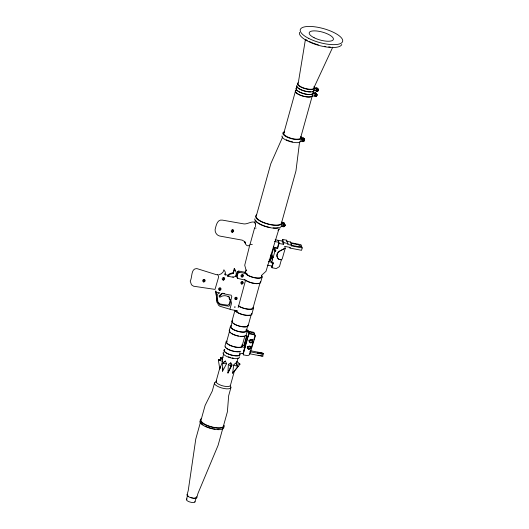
<?xml version="1.0" encoding="UTF-8"?>
<svg xmlns="http://www.w3.org/2000/svg" width="529" height="529" viewBox="0 0 529 529"><rect width="100%" height="100%" fill="white"/><g stroke="black" fill="none" stroke-linecap="round" stroke-linejoin="round"><path stroke-width="0.79" d="M222.603 371.232L222.656 363.522L223.536 362.22L225.427 361.056L226.531 363.734L222.603 371.232L222.94 367.953M222.57 361.413L222.597 358.695L218.351 359.938L219.766 368.872L222.57 361.413L218.351 359.938L220.553 359.965M204.029 279.709L203.883 280.873A2.281 0.509 -79.1 0 1 203.804 281.144C202.766 283.081 204.988 277.751 204.339 280.959A2.281 0.509 -79.1 0 1 204.26 281.23L203.982 281.818L203.447 281.765M219.905 288.08L219.747 289.27A2.281 0.509 -79.1 0 1 219.674 289.515C218.636 291.439 220.877 286.123 220.203 289.356A2.281 0.509 -79.1 0 1 220.137 289.608L219.852 290.19L219.323 290.143M223.536 277.818L223.39 278.975A2.281 0.509 -79.1 0 1 223.311 279.252C222.266 281.177 224.514 275.86 223.84 279.087A2.281 0.509 -79.1 0 1 223.767 279.338L223.489 279.927L222.954 279.874M232.482 229.989L233.005 230.082L232.859 231.246A2.281 0.509 -79.1 0 1 232.78 231.517C231.583 233.811 232.879 228.263 232.396 231.16A2.281 0.509 -79.1 0 1 232.324 231.431L231.966 232.052M236 297.43L236.523 297.523L236.37 298.68A2.281 0.509 -79.1 0 1 236.291 298.958C236.165 299.844 235.141 299.645 235.835 298.865A2.281 0.509 -79.1 0 0 235.908 298.62L236.066 297.43L235.676 298.806M242.103 281.785L242.626 281.878L242.467 283.068A2.281 0.509 -79.1 0 1 242.394 283.319C241.191 285.6 242.507 280.053 242.011 282.975A2.281 0.509 -79.1 0 1 241.938 283.227L241.581 283.855M242.256 274.769L242.771 274.868L242.619 276.052A2.281 0.509 -79.1 0 1 242.547 276.303C241.343 278.585 242.659 273.037 242.156 275.966A2.281 0.509 -79.1 0 1 242.09 276.211L241.806 276.799M283.894 224.316L283.742 225.48A2.281 0.509 -79.1 0 1 283.67 225.751C282.625 227.695 284.853 222.359 284.199 225.566A2.281 0.509 -79.1 0 1 284.126 225.843L283.769 226.465L283.253 226.359M303.19 139.147L303.712 139.239L303.567 140.403A2.281 0.509 -79.1 0 1 303.487 140.674C302.238 142.962 303.606 137.421 303.104 140.317A2.281 0.509 -79.1 0 1 303.031 140.588L302.674 141.217M315.912 94.142L315.76 95.306A2.281 0.509 -79.1 0 1 315.681 95.577C314.649 97.369 316.897 92.225 316.216 95.392A2.281 0.509 -79.1 0 1 316.144 95.67L315.859 96.252L315.33 96.205M317.241 89.07L317.089 90.234A2.281 0.509 -79.1 0 1 317.016 90.505C315.965 92.436 318.233 87.106 317.552 90.32A2.281 0.509 -79.1 0 1 317.473 90.591L317.188 91.18L316.659 91.133M227.953 373.018L228.356 364.342L230.776 362.841L232.046 365.056L227.953 373.018L230.783 366.233L230.776 362.841M254.628 227.933L256.109 228.105M232.687 373.176L233.659 365.116L235.511 363.006L237.971 366.485L232.687 373.176L233.216 371.748M298.356 82.471L305.418 39.477M299.599 141.805L295.962 170.913L281.421 223.284M240.007 364.124L236.337 364.078L236.847 361.452L240.007 364.124L234.023 371.629M234.711 306.8L234.691 306.873A2.281 0.509 -79.1 0 1 234.612 307.144L234.585 307.23M235.167 306.886L235.147 306.959A2.281 0.509 -79.1 0 1 235.074 307.23L235.041 307.316M227.721 276.217L233.157 277.262L235.974 276.231L236.284 272.488L234.254 268.587L233.163 272.719L233.401 273.341L230.241 274.201L227.721 276.217L227.483 275.596L228.627 274.465L230.003 273.579L233.163 272.719M249.933 244.405L244.729 265.227L246.223 270.683L246.183 269.929L245.542 272.256A8.398 2.764 15.5 0 0 245.575 273.01M219.766 368.872L220.335 366.65M233.401 273.341L234.492 269.208L234.254 268.587M217.148 302.614L215.772 290.943L217.161 302.29L218.517 305.18L219.799 306.225L229.897 309.22L231.596 303.104L230.737 300.69L229.189 298.482L229.52 297.278A7.261 6.659 -20.9 0 0 228.039 296.068M229.427 299.103L229.758 297.9A7.261 6.659 -20.9 0 0 222.491 295.982L220.064 297.146L219.264 297.027L220.342 295.625A8.775 8.054 -20.9 0 0 222.471 293.132M237.091 273.638L237.7 271.456L238.513 271.608L238.982 272.832L238.162 272.673L237.7 271.456M230.373 299.725L229.143 304.149L227.82 305.2L220.249 304.036L217.902 302.119M238.162 272.673L236.952 277.044L237.766 277.203L237.455 278.333L245.575 280.225L238.182 307.587M238.513 271.608L238.672 271.033L245.906 272.435M230.737 300.69L231.808 296.491L230.928 294.964M230.836 300.948L229.606 305.372L228.872 306.251L219.793 304.777L217.941 302.443L217.227 295.718L217.869 293.813L219.78 292.848M238.982 272.832L238.672 271.033M200.478 422.109L195.79 438.997L188.225 490.634L187.041 494.893M254.634 227.82L250.098 244.167L252.307 244.596M283.795 133.196L295.519 90.942A8.729 2.87 15.5 0 1 296.055 90.327M214.523 382.983L212.274 391.063L205.107 405.432L201.099 419.874A11.592 3.815 15.5 0 0 210.959 426.658A11.592 3.815 15.5 0 0 223.383 426.242L227.391 411.807L228.66 395.752L230.909 387.664M226.181 341.688L224.984 346.006A8.477 2.79 15.5 0 0 231.147 350.641A8.477 2.79 15.5 0 0 240.768 351.269M229.242 330.678L230.439 326.36M231.96 321.176L234.988 310.278M226.617 341.813L229.454 331.584M230.869 326.486L232.317 321.282A8.034 2.645 15.5 0 0 232.905 322.822M216.077 381.409L219.819 367.919M222.233 359.217L223.714 353.875M186.42 499.495L187.445 495.799M194.95 501.935L196.18 497.505A4.437 1.461 15.5 0 1 195.909 497.815M196.788 497.677L197.972 493.418L218.074 445.372L222.762 428.477M234.572 370.426L230.393 385.502A7.446 2.453 15.5 0 1 221.479 385.482A7.446 2.453 15.5 0 1 216.533 380.88M236.337 364.078L238.03 357.968M242.057 346.231L244.894 336.001M246.309 330.896L247.757 325.692A8.034 2.645 15.5 0 1 247.261 326.267M248.108 325.791L251.348 314.12M253.047 307.99L260.169 282.334M300.578 137.99L312.646 94.506M251.817 314.252L253.517 308.123M260.618 282.466L262.139 277.004M245.701 331.2L247.109 331.703L245.912 336.014L247.956 336.411L248.597 334.083L249.364 333.574L248.604 331.584M312.54 95.809L313.228 93.335L316.256 93.924L316.957 94.493L316.501 96.139L315.568 96.397L312.54 95.809A8.98 2.956 15.5 0 1 301.801 95.789A8.98 2.956 15.5 0 1 295.837 90.241M313.962 90.69L314.616 88.33L318.352 89.454L318.458 90.32L317.903 91.054L313.962 90.69A8.98 2.956 15.5 0 1 304.34 91.014A8.98 2.956 15.5 0 1 296.703 85.758M244.014 345.113L246.666 335.545M300.703 141.25L301.55 138.201L303.844 138.644L304.506 139.392L303.983 141.263L302.998 141.693L300.703 141.322A9.747 3.207 15.5 0 1 290.262 141.666A9.747 3.207 15.5 0 1 281.97 135.966M244.246 345.728L246.898 336.16M243.247 352.671L244.563 347.923M244.782 347.136L247.956 336.411M241.819 344.987L244.133 345.43L244.894 347.427L243.142 353.756L239.287 353.008M284.523 248.451L279.762 250.964A5.303 4.867 -20.9 0 0 278.783 259.203L281.355 259.832L279.477 266.59L276.277 268.567L271.985 267.74L273.255 263.144L271.675 262.84L272.627 259.402L272.058 259.289L270.815 256.029L271.271 254.389L271.833 254.495L273.083 257.762L272.514 257.649L271.271 254.389M271.833 254.495L273.645 247.969L274.313 248.094L274.73 249.185M272.058 259.289L272.514 257.649M273.645 247.969L274.895 251.229L275.563 251.361L275.9 250.124L274.67 249.886L274.941 247.413M281.243 226.339L282.036 223.463L284.562 223.952L285.078 224.673L284.609 226.359L283.762 226.822L281.243 226.339A13.728 4.516 15.5 0 1 266.53 226.829A13.728 4.516 15.5 0 1 254.852 218.794M273.083 257.762L274.895 251.229M278.042 240.84L278.181 240.338L278.942 242.335L277.401 247.889L277.646 248.518L275.179 248.041M277.646 248.518L279.048 243.466L278.426 241.839M279.048 243.466L283.418 244.312L282.169 241.052L282.618 239.439L286.698 240.226L287.948 243.492L287.677 244.471L291.79 245.264L291.618 245.899L302.204 247.942L301.55 250.303L290.024 248.075L289.806 247.506M283.418 244.312L283.861 242.699L282.618 239.439M286.698 240.226L286.427 241.204L290.54 242.004L291.79 245.264M290.54 242.004L290.368 242.632L300.955 244.682L302.204 247.942M290.024 248.075L290.196 247.44L284.628 246.362L285.257 248.233L279.815 251.11A5.303 4.867 -20.9 0 0 278.836 259.342L281.355 259.832M291.248 245.119L291.267 243.333L298.171 244.748L299.983 245.641L300.28 246.428L298.918 246.706L292.081 245.456L291.221 244.398M203.91 281.858L204.492 279.795M232.423 232.145L233.005 230.082M219.78 290.229L220.362 288.166M223.417 279.967L223.998 277.904M242.189 276.925L242.771 274.868M235.941 299.579L236.523 297.523M242.044 283.941L242.626 281.878M317.116 91.219L317.698 89.156M303.13 141.303L303.712 139.239M315.787 96.291L316.368 94.228M283.769 226.465L284.351 224.408M250.085 348.664L250.812 346.297M252.022 342.349L252.75 339.982M249.9 352.44L250.627 350.072M251.592 346.912L253.292 341.39M253.775 339.816L254.991 335.869A1.501 1.375 -20.9 0 0 253.94 334.189L249.252 333.283M235.762 310.966L235.927 310.47L237.303 310.741L237.144 311.231L235.762 310.966L235.359 311.33L236.84 311.7M255.593 226.789C256.287 217.293 247.969 224.97 243.499 223.846L222.352 220.11C217.035 219.105 215.977 226.161 215.098 229.685C214.919 232.489 216.916 235.517 219.786 236.06L242.222 240.146L244.127 241.297L245.403 243.181L244.815 241.634C244.973 243.948 247.017 247.202 249.576 245.297M282.671 136.965L270.802 163.719L256.267 216.09A13.086 4.305 15.5 0 0 269.049 224.19A13.086 4.305 15.5 0 0 281.368 222.107M237.257 273.691C237.977 272.422 237.349 276.085 237.052 274.802M314.246 87.014L332.754 47.174M315.449 93.454L315.694 93.124L315.172 93.031M283.491 223L283.081 222.815M279.887 228.806L278.029 230.346L278.776 229.48L265.994 271.304L261.815 275.14M232.046 365.056L230.783 366.233L228.356 364.342M225.427 361.056L222.656 363.522L226.531 363.734M281.302 259.693L282.188 258.965L285.257 248.233M248.22 333.085L248.987 332.582L247.962 330.182L246.441 329.851M217.803 274.802L218.55 276.217L218.53 277.368L215.019 289.396L193.594 286.222L191.478 284.814L190.215 281.064C192.47 277.546 190.718 268.335 196.861 268.587L216.401 274.69L217.928 274.716M317.109 88.131L316.659 87.999M218.96 274.73L221.36 273.764L223.126 271.966L223.899 269.79L225.288 272.065L225.308 275.206L224.779 273.817L225.466 274.584L227.232 275.054M291.214 244.133L291.545 244.054M219.826 296.524L218.946 296.002L220.104 295.003A8.775 8.054 -20.9 0 0 221.631 293.416M220.507 359.204L220.388 357.578L223.225 357.234M313.194 92.529L315.925 93.058L316.626 93.633L316.719 94.519M281.983 222.226L284.06 222.63L284.589 224.25M275.192 239.763L282.169 241.052M283.861 242.699L287.948 243.492M300.207 246.045L301.576 246.316M274.458 241.469L278.942 242.335M273.493 247.129L277.401 247.889M270.815 256.029L271.377 256.135L270.425 259.574L271.675 262.84M269.096 259.904L270.669 260.208M268.289 261.597L271.43 262.205M267.304 265.155L272.025 266.067L273.017 262.51L273.255 263.144M239.141 272.256L247.175 273.81M223.225 293.278L224.746 293.569M216.235 292.167L219.072 292.716M222.689 293.588L230.28 295.056M230.095 309.432L234.215 310.232M235.597 311.303L236.979 311.574M248.485 331.266L253.173 332.172A1.501 1.375 -20.9 0 1 254.218 333.852M248.716 331.875L253.404 332.781A1.501 1.375 -20.9 0 1 254.449 334.46M241.813 346.832L244.894 347.427M250.316 350.694L261.987 352.949A1.508 0.496 15.5 0 1 263.66 353.828A1.508 0.496 15.5 0 1 262.444 354.146L249.992 351.739M257.828 352.856L259.713 353.458M258.245 355.276L260.301 355.673M249.443 353.722L261.895 356.129A1.508 0.496 15.5 0 0 263.105 355.812M243.651 354.913L246.58 355.475A2.473 2.268 -20.9 0 0 249.886 353.835L255.223 336.477A1.501 1.375 -20.9 0 0 254.178 334.797L249.49 333.892L248.723 334.401L243.261 354.073L243.651 354.913L243.029 353.458M246.058 330.685L248.346 331.18M247.109 331.703L248.723 332.179L249.364 333.574M233.659 365.116L237.971 366.485L236.926 365.546M318.022 88.588L314.583 87.53A8.98 2.956 15.5 0 0 313.955 86.611M220.388 357.578L221.955 358.986M229.189 298.482L230.499 300.062M234.492 269.208L235.636 270.722M296.247 89.256L296.848 90.148A8.729 2.87 15.5 0 0 305.835 94.109A8.729 2.87 15.5 0 0 312.989 93.269L312.956 92.482M295.559 91.729L296.161 92.621A8.729 2.87 15.5 0 0 305.154 96.582A8.729 2.87 15.5 0 0 312.302 95.742M255.381 223.873L254.733 221.611M291.201 244.808L291.618 245.899M274.935 249.728L275.563 251.361M273.427 246.62L274.67 249.886M272.005 257.768L272.627 259.402M271.357 266.107L271.985 267.74M236.483 275.821L237.455 278.333M235.736 275.609L235.974 276.231M232.919 276.641L233.157 277.262M258.112 353.16L257.782 352.288L261.2 352.949A2.473 0.813 15.5 0 1 263.376 353.775A2.473 0.813 15.5 0 1 261.531 353.822L257.874 352.982M304.149 139.286L304.122 139.074A0.886 0.813 -20.9 0 0 303.891 138.724M217.154 298.23L217.393 300.472M304.228 139.524L303.514 137.785L301.51 137.395A9.747 3.207 15.5 0 0 300.836 136.396M313.71 90.28L313.723 90.624A8.729 2.87 15.5 0 1 312.117 91.656M301.55 138.201L301.55 138.267A9.747 3.207 15.5 0 1 288.722 137.824A9.747 3.207 15.5 0 1 284.615 131.761M330.261 46.988A20.843 6.857 15.5 0 1 328.681 46.869M325.831 46.519A20.843 6.857 15.5 0 1 324.356 46.274M318.359 44.872A20.843 6.857 15.5 0 1 313.247 43.166M312.56 42.895A20.843 6.857 15.5 0 1 309.26 41.441M307.283 40.416A20.843 6.857 15.5 0 1 305.425 39.298M310.583 91.834A8.729 2.87 15.5 0 1 297.582 87.503L296.981 86.611A8.729 2.87 15.5 0 1 296.941 85.824M341.787 44.436A21.98 7.234 15.5 0 1 318.233 45.23A21.98 7.234 15.5 0 1 299.533 32.355M261.485 275.298A8.867 2.916 15.5 0 1 257.028 278.168A8.867 2.916 15.5 0 1 245.74 273.83M245.125 272.924A8.867 2.916 15.5 0 1 245.635 271.496M260.585 281.673A8.867 2.916 15.5 0 1 254.449 283.504A8.867 2.916 15.5 0 1 244.226 279.299M261.65 276.118A8.398 2.764 15.5 0 1 255.844 277.857A8.398 2.764 15.5 0 1 246.157 273.87M240.12 353.987A8.477 2.79 15.5 0 1 231.067 355.052A8.477 2.79 15.5 0 1 224.375 349.484M239.359 356.718A8.477 2.79 15.5 0 1 230.307 357.789A8.477 2.79 15.5 0 1 223.615 352.221M296.207 88.469A8.729 2.87 15.5 0 1 296.743 87.854M283.875 223.231A0.886 0.813 -20.9 0 1 284.278 224.587M317.03 89.427A0.886 0.813 -20.9 0 1 318.332 89.923A0.886 0.813 -20.9 0 1 317.321 90.928A0.886 0.813 -20.9 0 1 316.712 89.745M283.901 224.627A0.886 0.813 -20.9 0 1 284.972 225.142A0.886 0.813 -20.9 0 1 284.357 226.187A0.886 0.813 -20.9 0 1 283.286 225.665M283.279 225.242A0.886 0.813 -20.9 0 1 283.365 225.037M282.797 222.901A1.263 1.151 -19.4 0 1 284.331 224.236M282.036 223.463A13.728 4.516 15.5 0 1 265.618 223.423A13.728 4.516 15.5 0 1 256.492 214.939M303.977 138.598A1.263 1.151 -19.4 0 1 304.102 139.477M303.52 138.201A1.263 1.151 -19.4 0 1 303.778 138.373M313.902 87.397A8.266 2.718 15.5 0 1 305.074 88.436A8.266 2.718 15.5 0 1 298.548 83.007M314.616 88.33A8.98 2.956 15.5 0 1 303.877 88.31A8.98 2.956 15.5 0 1 297.906 82.762M300.538 137.209A8.729 2.87 15.5 0 1 291.221 138.307A8.729 2.87 15.5 0 1 284.331 132.574M313.228 93.335A8.98 2.956 15.5 0 1 302.489 93.316A8.98 2.956 15.5 0 1 296.518 87.768M292.577 141.884A8.729 2.87 15.5 0 1 291.109 141.554M290.375 141.355A8.729 2.87 15.5 0 1 288.933 140.893M288.232 140.641A8.729 2.87 15.5 0 1 286.308 139.788M278.214 227.715A13.086 4.305 15.5 0 1 273.083 227.887M269.902 227.424A13.086 4.305 15.5 0 1 255.52 220.143M253.014 307.237A8.398 2.764 15.5 0 1 248.207 309.095A8.398 2.764 15.5 0 1 238.612 305.894M258.621 283.332A8.398 2.764 15.5 0 1 245.734 280.244M246.117 329.395A8.477 2.79 15.5 0 1 238.724 331.61A8.477 2.79 15.5 0 1 230.961 325.758M245.542 335.34A8.477 2.79 15.5 0 1 235.398 335.313A8.477 2.79 15.5 0 1 229.765 330.076M253.477 307.329A8.887 2.923 15.5 0 1 248.392 309.293A8.887 2.923 15.5 0 1 238.242 305.907M251.778 313.452A8.887 2.923 15.5 0 1 246.693 315.423A8.887 2.923 15.5 0 1 236.542 312.037M235.385 311.072A8.887 2.923 15.5 0 1 234.77 310.166M248.075 325.037A8.398 2.764 15.5 0 1 239.108 326.095A8.398 2.764 15.5 0 1 232.476 320.581M249.8 315.112A8.398 2.764 15.5 0 1 245.165 315.053M244.471 314.927A8.398 2.764 15.5 0 1 235.822 311.118M239.379 351.494A8.034 2.645 15.5 0 1 232.925 351.011M232.251 350.833A8.034 2.645 15.5 0 1 228.508 349.391M227.986 349.114A8.034 2.645 15.5 0 1 227.047 348.538M226.009 347.672A8.034 2.645 15.5 0 1 225.453 346.852M246.276 326.644A8.034 2.645 15.5 0 1 239.822 326.162M239.148 325.983A8.034 2.645 15.5 0 1 235.405 324.541M234.883 324.264A8.034 2.645 15.5 0 1 233.95 323.688M246.276 330.175A8.034 2.645 15.5 0 1 237.7 331.187A8.034 2.645 15.5 0 1 231.365 325.917M243.631 336.166A8.034 2.645 15.5 0 1 240.483 336.272M238.533 335.988A8.034 2.645 15.5 0 1 237.177 335.684M236.503 335.498A8.034 2.645 15.5 0 1 232.76 334.063M232.238 333.786A8.034 2.645 15.5 0 1 231.305 333.21M230.26 332.344A8.034 2.645 15.5 0 1 229.705 331.518M242.024 345.51A8.034 2.645 15.5 0 1 233.448 346.515A8.034 2.645 15.5 0 1 227.106 341.245M242.447 345.589A8.477 2.79 15.5 0 1 233.395 346.654A8.477 2.79 15.5 0 1 226.703 341.086M239.69 353.908A8.034 2.645 15.5 0 1 231.113 354.913A8.034 2.645 15.5 0 1 224.779 349.643M315.621 94.519A0.886 0.813 -20.9 0 1 316.851 94.81A0.886 0.813 -20.9 0 1 316.362 95.961A0.886 0.813 -20.9 0 1 315.211 95.465M302.819 139.815A0.886 0.813 -20.9 0 1 304.195 139.563A0.886 0.813 -20.9 0 1 304.016 140.866A0.886 0.813 -20.9 0 1 302.733 140.443M314.583 93.249A1.263 1.151 -19.4 0 1 316.421 93.851M316.375 88.085A1.263 1.151 -19.4 0 1 317.949 89.117M252.062 339.499A1.832 1.68 -20.9 0 1 249.033 340.431M249.708 346.786A1.739 1.594 -20.9 0 1 247.274 346.925M251.361 339.678A1.832 1.68 -20.9 0 1 249.615 340.22M249.476 346.178A1.739 1.594 -20.9 0 1 247.817 346.687M262.827 355.759A2.473 0.813 15.5 0 1 260.982 355.805M250.686 346.614A1.739 1.594 -20.9 0 1 249.033 348.737A1.739 1.594 -20.9 0 1 247.36 346.806M252.128 339.294A1.832 1.68 -20.9 0 1 251.321 342.184A1.832 1.68 -20.9 0 1 249.093 340.226M233.368 358.113A7.446 2.453 15.5 0 1 232.145 357.921M230.26 357.465A7.446 2.453 15.5 0 1 228.442 356.857M230.28 386.031A8.524 2.804 15.5 0 1 221.77 387.975A8.524 2.804 15.5 0 1 216.09 381.971M218.801 429.323A11.592 3.815 15.5 0 1 217.598 429.323M214.913 429.072A11.592 3.815 15.5 0 1 213.478 428.827M212.751 428.682A11.592 3.815 15.5 0 1 211.276 428.325M210.549 428.126A11.592 3.815 15.5 0 1 207.712 427.181M207.037 426.91A11.592 3.815 15.5 0 1 205.153 426.05M203.05 424.82A11.592 3.815 15.5 0 1 201.542 423.57M224.117 425.356A12.405 4.08 15.5 0 1 210.866 426.916A12.405 4.08 15.5 0 1 201.073 418.77M223.707 426.824A12.405 4.08 15.5 0 1 212.03 428.794A12.405 4.08 15.5 0 1 199.909 421.117M195.366 498.027A4.437 1.461 15.5 0 1 193.621 498.087M192.543 497.928A4.437 1.461 15.5 0 1 190.334 497.3M188.549 496.394A4.437 1.461 15.5 0 1 187.974 495.918M194.936 501.532A4.437 1.461 15.5 0 1 189.64 501.922A4.437 1.461 15.5 0 1 187.24 498.966M196.418 496.705A5.072 1.666 15.5 0 1 191.994 498.027A5.072 1.666 15.5 0 1 187.352 494.529M236.337 274.458C236.833 276.145 236.972 271.146 236.337 274.458M317.063 95.041L316.435 96.08A1.263 1.151 -19.4 0 1 314.636 95.57A1.263 1.151 -19.4 0 1 315.588 93.977A1.263 1.151 -19.4 0 1 317.063 95.041M284.972 225.572L284.88 225.804A1.263 1.151 -19.4 0 1 282.77 226.002A1.263 1.151 -19.4 0 1 283.577 224.151A1.263 1.151 -19.4 0 1 285.005 225.513L284.972 225.572M317.764 88.998L317.466 88.898A1.263 1.151 -19.4 0 0 315.892 90.102A1.263 1.151 -19.4 0 0 317.466 91.14A1.263 1.151 -19.4 0 0 318.227 89.394L317.764 88.998M308.784 38.445A21.98 7.234 15.5 0 0 342.58 41.593A21.98 7.234 15.5 0 0 312.989 26.615A21.98 7.234 15.5 0 0 308.784 38.445M314.087 37.718A12.531 4.12 15.5 0 0 333.349 39.51A12.531 4.12 15.5 0 0 316.487 30.973A12.531 4.12 15.5 0 0 314.087 37.718M302.833 141.256A1.263 1.151 -19.4 0 0 304.367 139.749A1.263 1.151 -19.4 0 0 302.271 139.345A1.263 1.151 -19.4 0 0 302.833 141.256M235.643 299.54A1.263 1.151 -19.4 0 0 237.171 298.032A1.263 1.151 -19.4 0 0 235.074 297.622A1.263 1.151 -19.4 0 0 235.643 299.54M219.482 290.183A1.263 1.151 -19.4 0 0 221.01 288.675A1.263 1.151 -19.4 0 0 218.913 288.272A1.263 1.151 -19.4 0 0 219.482 290.183M241.74 283.894A1.263 1.151 -19.4 0 0 243.274 282.387A1.263 1.151 -19.4 0 0 241.178 281.983A1.263 1.151 -19.4 0 0 241.74 283.894M223.112 279.92A1.263 1.151 -19.4 0 0 224.646 278.413A1.263 1.151 -19.4 0 0 222.55 278.009A1.263 1.151 -19.4 0 0 223.112 279.92M241.892 276.885A1.263 1.151 -19.4 0 0 243.426 275.378A1.263 1.151 -19.4 0 0 241.33 274.968A1.263 1.151 -19.4 0 0 241.892 276.885M203.605 281.812A1.263 1.151 -19.4 0 0 205.14 280.304A1.263 1.151 -19.4 0 0 203.043 279.901A1.263 1.151 -19.4 0 0 203.605 281.812M232.125 232.099A1.263 1.151 -19.4 0 0 233.653 230.591A1.263 1.151 -19.4 0 0 231.563 230.188A1.263 1.151 -19.4 0 0 232.125 232.099M248.822 349.319A1.739 1.594 -20.9 0 0 250.918 347.222A1.739 1.594 -20.9 0 0 248.041 346.667A1.739 1.594 -20.9 0 0 248.822 349.319M250.62 342.845A1.832 1.68 -20.9 0 0 252.829 340.636A1.832 1.68 -20.9 0 0 249.794 340.048A1.832 1.68 -20.9 0 0 250.62 342.845"/></g></svg>
